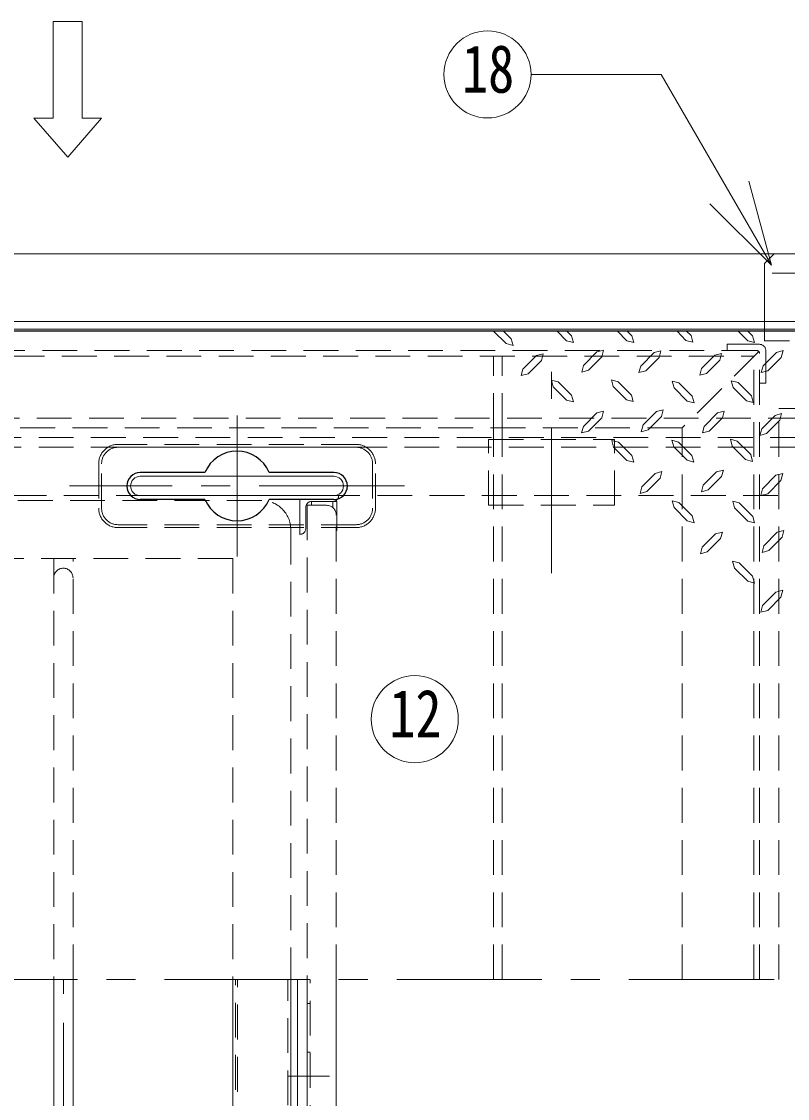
# Model space of a CAD drawing. Units: millimetres at full size, sheet at 1:15; details may follow other scales. Extents: x -3184 to 2891, y -2037 to 2178.
# Drawn here: x -2126 to -1730, y 1151 to 1708 of the extents above; entities that cross this region are included whole.
import ezdxf
from ezdxf.enums import TextEntityAlignment as Align

# ---------------------------------------------------------------- set-up
doc = ezdxf.new("R2010")
doc.units = ezdxf.units.MM
doc.header["$LTSCALE"] = 15
doc.linetypes.add('CHAIN1', pattern=[8, 5, -1, 1, -1])
doc.linetypes.add('DASHED1', pattern=[1.8, 1.2, -0.6])
doc.layers.add('0-0', color=4, linetype='Continuous', lineweight=9)
doc.styles.add('ＭＳ ゴシック', font='')
doc.styles.get('ＭＳ ゴシック').set_extended_font_data('MS Gothic')

msp = doc.modelspace()

# ---------------------------------------------------------------- linework, layer by layer
at = {"layer": '0-0', "color": 7, "lineweight": 18}
for p, q in [((-2094.2, 1707.87), (-2109.2, 1707.87)), ((-2109.2, 1657.87), (-2109.2, 1707.87)), ((-2094.2, 1657.87), (-2094.2, 1707.87)), ((-1862.29, 1680.56), (-1795.01, 1680.56)), ((-1738.06, 1581.92), (-1795.01, 1680.56)), ((-2101.7, 1637.87), (-2119.2, 1657.87)), ((-2109.2, 1657.87), (-2119.2, 1657.87)), ((-2101.7, 1637.87), (-2084.2, 1657.87)), ((-2084.2, 1657.87), (-2094.2, 1657.87)), ((-1738.06, 1581.92), (-1749.71, 1625.39)), ((-1738.06, 1581.92), (-1769.88, 1613.74)), ((-1131.7, 1552.87), (-2311.7, 1552.87)), ((-1135.7, 1548.87), (-2307.7, 1548.87)), ((-1964.2, 1472.87), (-2064.2, 1472.87)), ((-1964.2, 1462.87), (-2064.2, 1462.87)), ((-2108.95, 1005.37), (-2108.95, 1212.87)), ((-2098.95, 1212.87), (-2098.95, 1005.37)), ((-1977.95, 967.87), (-1977.95, 1212.87)), ((-1962.95, 1212.87), (-1962.95, 972.87))]:
    msp.add_line(p, q, dxfattribs=at)
at = {"layer": '0-0'}
for p, q in [((-2296.7, 1587.87), (-1146.7, 1587.87)), ((-1736.7, 1587.87), (-1741.7, 1582.87)), ((-1741.7, 1582.87), (-1741.7, 1552.87)), ((-1881.71, 1547.87), (-1875.1, 1541.42)), ((-1848.85, 1547.87), (-1843.93, 1542.95)), ((-1817.68, 1547.87), (-1812.76, 1542.95)), ((-1786.87, 1547.87), (-1782.24, 1543.06)), ((-1781.91, 1547.87), (-1779.62, 1545.57)), ((-1755.23, 1547.87), (-1750.3, 1542.95)), ((-1750.19, 1547.87), (-1747.79, 1545.46)), ((-1859.46, 1535.29), (-1856.07, 1536.17)), ((-1856.07, 1536.17), (-1856.94, 1532.67)), ((-1835.18, 1530.15), (-1828.29, 1537.15)), ((-1828.29, 1537.15), (-1824.79, 1538.03)), ((-1824.79, 1538.03), (-1825.77, 1534.53)), ((-1805.54, 1529.82), (-1798.65, 1536.82)), ((-1798.65, 1536.82), (-1795.26, 1537.7)), ((-1795.26, 1537.7), (-1796.13, 1534.2)), ((-1742.43, 1529.93), (-1735.54, 1536.93)), ((-1866.46, 1528.29), (-1859.46, 1535.29)), ((-1863.83, 1525.78), (-1856.94, 1532.67)), ((-1832.55, 1527.64), (-1825.77, 1534.53)), ((-1803.02, 1527.31), (-1796.13, 1534.2)), ((-1774.26, 1528.51), (-1767.26, 1535.51)), ((-1771.63, 1525.99), (-1764.74, 1532.89)), ((-1739.91, 1527.42), (-1733.02, 1534.31)), ((-1866.46, 1528.29), (-1867.33, 1524.9)), ((-1863.83, 1525.78), (-1867.33, 1524.9)), ((-1835.18, 1530.15), (-1836.05, 1526.76)), ((-1832.55, 1527.64), (-1836.05, 1526.76)), ((-1805.54, 1529.82), (-1806.52, 1526.43)), ((-1803.02, 1527.31), (-1806.52, 1526.43)), ((-1774.26, 1528.51), (-1775.13, 1525.12)), ((-1771.63, 1525.99), (-1775.13, 1525.12)), ((-1742.43, 1529.93), (-1743.41, 1526.54)), ((-1739.91, 1527.42), (-1743.41, 1526.54)), ((-1848.3, 1521.73), (-1851.69, 1522.6)), ((-1850.82, 1519.1), (-1851.69, 1522.6)), ((-1848.3, 1521.73), (-1841.41, 1514.73)), ((-1817.35, 1521.73), (-1820.74, 1522.71)), ((-1819.87, 1519.21), (-1820.74, 1522.71)), ((-1817.35, 1521.73), (-1810.35, 1514.84)), ((-1788.37, 1518.56), (-1789.35, 1522.06)), ((-1785.85, 1521.18), (-1789.35, 1522.06)), ((-1785.85, 1521.18), (-1778.96, 1514.29)), ((-1755.33, 1521.29), (-1758.83, 1522.28)), ((-1757.85, 1518.78), (-1758.83, 1522.28)), ((-1755.33, 1521.29), (-1748.44, 1514.4)), ((-1850.82, 1519.1), (-1843.93, 1512.21)), ((-1819.87, 1519.21), (-1812.98, 1512.32)), ((-1788.37, 1518.56), (-1781.58, 1511.78)), ((-1757.85, 1518.78), (-1750.96, 1511.89)), ((-1835.18, 1498.65), (-1828.29, 1505.65)), ((-1832.66, 1496.14), (-1825.77, 1503.03)), ((-1801.82, 1496.9), (-1794.93, 1503.79)), ((-1794.05, 1507.29), (-1794.93, 1503.79)), ((-1772.83, 1498.65), (-1765.94, 1505.65)), ((-1770.21, 1496.14), (-1763.43, 1503.03)), ((-1743.08, 1497.45), (-1736.19, 1504.34)), ((-1736.19, 1504.34), (-1732.8, 1505.32)), ((-1732.8, 1505.32), (-1733.68, 1501.82)), ((-1835.18, 1498.65), (-1836.16, 1495.26)), ((-1804.33, 1499.42), (-1805.32, 1495.92)), ((-1772.83, 1498.65), (-1773.71, 1495.26)), ((-1743.08, 1497.45), (-1744.07, 1493.95)), ((-1740.57, 1494.93), (-1733.68, 1501.82)), ((-1832.66, 1496.14), (-1836.16, 1495.26)), ((-1819.65, 1487.93), (-1820.52, 1491.43)), ((-1817.13, 1490.45), (-1820.52, 1491.43)), ((-1801.82, 1496.9), (-1805.32, 1495.92)), ((-1788.58, 1488.04), (-1789.57, 1491.54)), ((-1786.07, 1490.56), (-1789.57, 1491.54)), ((-1770.21, 1496.14), (-1773.71, 1495.26)), ((-1758.29, 1488.48), (-1759.16, 1491.98)), ((-1755.77, 1490.99), (-1759.16, 1491.98)), ((-1740.57, 1494.93), (-1744.07, 1493.95)), ((-1819.65, 1487.93), (-1812.76, 1481.04)), ((-1817.13, 1490.45), (-1810.13, 1483.56)), ((-1788.58, 1488.04), (-1781.69, 1481.15)), ((-1786.07, 1490.56), (-1779.18, 1483.67)), ((-1758.29, 1488.48), (-1751.4, 1481.59)), ((-1755.77, 1490.99), (-1748.77, 1484.1)), ((-1798.1, 1474.37), (-1794.71, 1475.35)), ((-1794.71, 1475.35), (-1795.58, 1471.85)), ((-1773.27, 1468.35), (-1766.38, 1475.24)), ((-1766.38, 1475.24), (-1762.88, 1476.12)), ((-1762.88, 1476.12), (-1763.87, 1472.73)), ((-1804.99, 1467.48), (-1798.1, 1474.37)), ((-1802.48, 1464.96), (-1795.58, 1471.85)), ((-1770.76, 1465.84), (-1763.87, 1472.73)), ((-1742.65, 1466.39), (-1735.76, 1473.39)), ((-1740.02, 1463.87), (-1733.24, 1470.76)), ((-1804.99, 1467.48), (-1805.98, 1463.98)), ((-1802.48, 1464.96), (-1805.98, 1463.98)), ((-1773.27, 1468.35), (-1774.26, 1464.85)), ((-1770.76, 1465.84), (-1774.26, 1464.85)), ((-1742.65, 1466.39), (-1743.52, 1462.99)), ((-1740.02, 1463.87), (-1743.52, 1462.99)), ((-1785.85, 1459.28), (-1789.35, 1460.26)), ((-1788.37, 1456.76), (-1789.35, 1460.26)), ((-1785.85, 1459.28), (-1778.96, 1452.39)), ((-1757.19, 1456.54), (-1758.07, 1460.04)), ((-1754.68, 1459.17), (-1758.07, 1460.04)), ((-1754.68, 1459.17), (-1747.68, 1452.17)), ((-1788.37, 1456.76), (-1781.58, 1449.87)), ((-1757.19, 1456.54), (-1750.3, 1449.65)), ((-1773.82, 1436.31), (-1766.93, 1443.2)), ((-1766.93, 1443.2), (-1763.43, 1444.07)), ((-1763.43, 1444.07), (-1764.41, 1440.68)), ((-1741.99, 1436.96), (-1735.1, 1443.96)), ((-1739.37, 1434.45), (-1732.58, 1441.34)), ((-1735.1, 1443.96), (-1731.6, 1444.84)), ((-1731.6, 1444.84), (-1732.58, 1441.34)), ((-1773.82, 1436.31), (-1774.8, 1432.81)), ((-1771.3, 1433.79), (-1764.41, 1440.68)), ((-1741.99, 1436.96), (-1742.87, 1433.57)), ((-1771.3, 1433.79), (-1774.8, 1432.81)), ((-1739.37, 1434.45), (-1742.87, 1433.57)), ((-1757.19, 1425.48), (-1758.18, 1428.98)), ((-1754.68, 1428.1), (-1758.18, 1428.98)), ((-1757.19, 1425.48), (-1750.3, 1418.7)), ((-1754.68, 1428.1), (-1747.79, 1421.21)), ((-1742.65, 1406.12), (-1735.76, 1413.01)), ((-1740.02, 1403.6), (-1733.24, 1410.49)), ((-1742.65, 1406.12), (-1743.52, 1402.62)), ((-1740.02, 1403.6), (-1743.52, 1402.62)), ((-2016.45, 995.37), (-2016.45, 1212.87)), ((-1986.45, 1212.87), (-1986.45, 980.37))]:
    msp.add_line(p, q, dxfattribs=at)
at = {"layer": '0-0', "linetype": 'CHAIN1'}
for p, q in [((-1737.7, 1577.87), (-1705.7, 1577.87)), ((-1851.7, 1422.87), (-1851.7, 1526.87)), ((-2014.2, 1504.37), (-2014.2, 1431.37)), ((-1927.7, 1467.87), (-2100.7, 1467.87)), ((-2771.7, 1212.87), (-696.7, 1212.87)), ((-2103.95, 995.37), (-2103.95, 1212.87)), ((-1982.95, 1212.87), (-1982.95, 1010.37)), ((-1987.95, 1162.87), (-1966.45, 1162.87))]:
    msp.add_line(p, q, dxfattribs=at)
at = {"layer": '0-0', "linetype": 'DASHED1'}
for p, q in [((-1741.7, 1552.87), (-1741.7, 1542.87)), ((-1701.7, 1542.87), (-1741.7, 1542.87)), ((-1741, 1537.87), (-1741, 1521.07)), ((-2293.7, 1534.87), (-1747.2, 1534.87)), ((-1881.7, 1497.87), (-1881.7, 1534.87)), ((-1877.2, 1497.87), (-1877.2, 1534.87)), ((-1747.2, 1212.87), (-1747.2, 1534.87)), ((-1744.2, 1521.07), (-1741, 1521.07)), ((-1181.7, 1502.87), (-2261.7, 1502.87)), ((-2251.7, 1492.87), (-1191.7, 1492.87)), ((-1884.2, 1491.87), (-1819.2, 1491.87)), ((-1884.2, 1457.87), (-1884.2, 1491.87)), ((-1819.2, 1457.87), (-1819.2, 1491.87)), ((-2251.7, 1487.87), (-1191.7, 1487.87)), ((-1221.7, 1462.87), (-2221.7, 1462.87)), ((-2001.45, 1460.37), (-2206.45, 1460.37)), ((-1981.7, 1442.87), (-1981.7, 1462.87)), ((-1975.7, 1457.87), (-1975.7, 1459.87)), ((-1975.7, 1459.87), (-1962.58, 1459.87)), ((-1964.7, 1459.87), (-1964.7, 1456.67)), ((-1962.58, 1459.87), (-1962.58, 1444.87)), ((-1978.7, 1456.87), (-1978.7, 1445.87)), ((-1977.95, 1457.87), (-1977.95, 1212.87)), ((-1967.95, 1457.87), (-1977.95, 1457.87)), ((-1962.95, 1212.87), (-1962.95, 1452.87)), ((-1884.2, 1457.87), (-1819.2, 1457.87)), ((-1986.45, 1445.37), (-1986.45, 1212.87)), ((-1962.95, 1444.87), (-1962.58, 1444.87)), ((-2016.45, 1430.37), (-2191.45, 1430.37)), ((-2108.95, 1430.37), (-2108.95, 1212.87)), ((-2098.95, 1212.87), (-2098.95, 1430.37)), ((-2016.45, 1430.37), (-2016.45, 1212.87)), ((-2014.95, 993.87), (-2014.95, 1212.87)), ((-2013.95, 992.87), (-2013.95, 1212.87)), ((-1987.95, 1012.87), (-1987.95, 1212.87)), ((-1976.45, 967.87), (-1976.45, 1212.87)), ((-1977.95, 1200.37), (-1976.45, 1200.37)), ((-1977.95, 1175.37), (-1976.45, 1175.37))]:
    msp.add_line(p, q, dxfattribs=at)
at = {"layer": '0-0', "color": 5, "lineweight": 25}
for p, q in [((-1136.7, 1547.87), (-2306.7, 1547.87)), ((-2030.79, 1474.87), (-2064.2, 1474.87)), ((-1964.2, 1474.87), (-1997.62, 1474.87)), ((-2030.79, 1460.87), (-2064.2, 1460.87)), ((-1964.2, 1460.87), (-1997.62, 1460.87))]:
    msp.add_line(p, q, dxfattribs=at)
at = {"layer": '0-0', "color": 7, "linetype": 'DASHED1', "lineweight": 18}
for p, q in [((-1745.8, 1537.87), (-2295.1, 1537.87)), ((-1744.2, 1212.87), (-1744.2, 1536.27)), ((-1734.2, 1507.87), (-1709.2, 1507.87)), ((-1734.2, 1212.87), (-1734.2, 1507.87)), ((-1881.7, 1212.87), (-1881.7, 1497.87)), ((-1877.2, 1212.87), (-1877.2, 1497.87)), ((-1784.2, 1212.87), (-1784.2, 1497.87)), ((-1952.7, 1489.37), (-2075.7, 1489.37)), ((-1952.7, 1487.87), (-2075.7, 1487.87)), ((-2085.7, 1479.37), (-2085.7, 1456.37)), ((-2084.2, 1456.37), (-2084.2, 1479.37)), ((-1944.2, 1479.37), (-1944.2, 1456.37)), ((-1942.7, 1456.37), (-1942.7, 1479.37)), ((-1952.7, 1447.87), (-2075.7, 1447.87)), ((-1952.7, 1446.37), (-2075.7, 1446.37))]:
    msp.add_line(p, q, dxfattribs=at)
at = {"layer": '0-0'}
for points in [[(-1876.52, 1547.87), (-1872.58, 1543.93), (-1871.6, 1540.43), (-1875.1, 1541.42)], [(-1843.82, 1547.87), (-1841.41, 1545.46), (-1840.43, 1542.07), (-1843.93, 1542.95)], [(-1812.54, 1547.87), (-1810.13, 1545.46), (-1809.26, 1541.96), (-1812.76, 1542.95)], [(-1779.62, 1545.57), (-1778.74, 1542.18), (-1782.24, 1543.06)], [(-1747.79, 1545.46), (-1746.8, 1541.96), (-1750.3, 1542.95)], [(-1767.26, 1535.51), (-1763.87, 1536.39), (-1764.74, 1532.89)], [(-1735.54, 1536.93), (-1732.04, 1537.81), (-1733.02, 1534.31)], [(-1841.41, 1514.73), (-1840.43, 1511.34), (-1843.93, 1512.21)], [(-1810.35, 1514.84), (-1809.48, 1511.45), (-1812.98, 1512.32)], [(-1778.96, 1514.29), (-1778.08, 1510.79), (-1781.58, 1511.78)], [(-1748.44, 1514.4), (-1747.46, 1511.01), (-1750.96, 1511.89)], [(-1828.29, 1505.65), (-1824.9, 1506.53), (-1825.77, 1503.03)], [(-1804.33, 1499.42), (-1797.44, 1506.31), (-1794.05, 1507.29)], [(-1765.94, 1505.65), (-1762.44, 1506.53), (-1763.43, 1503.03)], [(-1810.13, 1483.56), (-1809.26, 1480.17), (-1812.76, 1481.04)], [(-1779.18, 1483.67), (-1778.19, 1480.17), (-1781.69, 1481.15)], [(-1748.77, 1484.1), (-1747.9, 1480.6), (-1751.4, 1481.59)], [(-1735.76, 1473.39), (-1732.26, 1474.26), (-1733.24, 1470.76)], [(-1778.96, 1452.39), (-1778.08, 1448.89), (-1781.58, 1449.87)], [(-1747.68, 1452.17), (-1746.8, 1448.78), (-1750.3, 1449.65)], [(-1747.79, 1421.21), (-1746.8, 1417.71), (-1750.3, 1418.7)], [(-1735.76, 1413.01), (-1732.26, 1413.99), (-1733.24, 1410.49)]]:
    msp.add_lwpolyline(points, dxfattribs=at)
at = {"layer": '0-0', "color": 7, "linetype": 'DASHED1', "lineweight": 18}
msp.add_lwpolyline([(-1744.67, 1537.4), (-1784.2, 1497.87), (-2256.7, 1497.87)], dxfattribs=at)
at = {"layer": '0-0', "linetype": 'DASHED1'}
msp.add_lwpolyline([(-1744.2, 1541.07), (-1761, 1541.07), (-1761, 1537.87)], dxfattribs=at)
at = {"layer": '0-0', "color": 7, "lineweight": 18}
for centre in [(-1884.79, 1680.56), (-1922.37, 1347.39)]:
    msp.add_circle(centre, 22.5, dxfattribs=at)
at = {"layer": '0-0', "color": 7, "linetype": 'DASHED1', "lineweight": 18}
for centre, radius, start, end in [((-1745.8, 1536.27), 1.6, 0, 90), ((-2075.7, 1479.37), 10, 90, 180), ((-2075.7, 1479.37), 8.5, 90, 180), ((-1952.7, 1479.37), 10, 0, 90), ((-1952.7, 1479.37), 8.5, 0, 90), ((-2075.7, 1456.37), 10, 180, 270), ((-2075.7, 1456.37), 8.5, 180, 270), ((-1952.7, 1456.37), 10, 270, 0), ((-1952.7, 1456.37), 8.5, 270, 0)]:
    msp.add_arc(centre, radius, start, end, dxfattribs=at)
at = {"layer": '0-0', "linetype": 'DASHED1'}
for centre, radius, start, end in [((-1744.2, 1537.87), 3.2, 0, 90), ((-2001.45, 1445.37), 15, 0, 90), ((-1975.7, 1456.87), 3, 90, 180), ((-1964.7, 1462.87), 3, 270, 0), ((-1967.95, 1452.87), 5, 0, 90), ((-1981.7, 1445.87), 3, 270, 0), ((-2103.95, 1420.37), 5, 0, 180)]:
    msp.add_arc(centre, radius, start, end, dxfattribs=at)
at = {"layer": '0-0', "color": 5, "lineweight": 25}
for centre, radius, start, end in [((-2014.2, 1467.87), 18, 22.8854, 157.1146), ((-2064.2, 1467.87), 7, 90, 270), ((-1964.2, 1467.87), 7, 270, 90), ((-2014.2, 1467.87), 18, 202.8854, 337.1146)]:
    msp.add_arc(centre, radius, start, end, dxfattribs=at)
at = {"layer": '0-0', "color": 7, "lineweight": 18}
for centre, start, end in [((-2064.2, 1467.87), 90, 270), ((-1964.2, 1467.87), 270, 90)]:
    msp.add_arc(centre, 5, start, end, dxfattribs=at)

# ---------------------------------------------------------------- texts
at = {"layer": '0-0', "color": 7, "style": 'ＭＳ ゴシック', "width": 0.8}
for s, p in [('18', (-1897.92, 1663.68)), ('12', (-1935.5, 1330.52))]:
    msp.add_text(s, height=24.74, dxfattribs=at).set_placement(p, align=Align.BOTTOM_LEFT)

doc.saveas('drawing.dxf')
